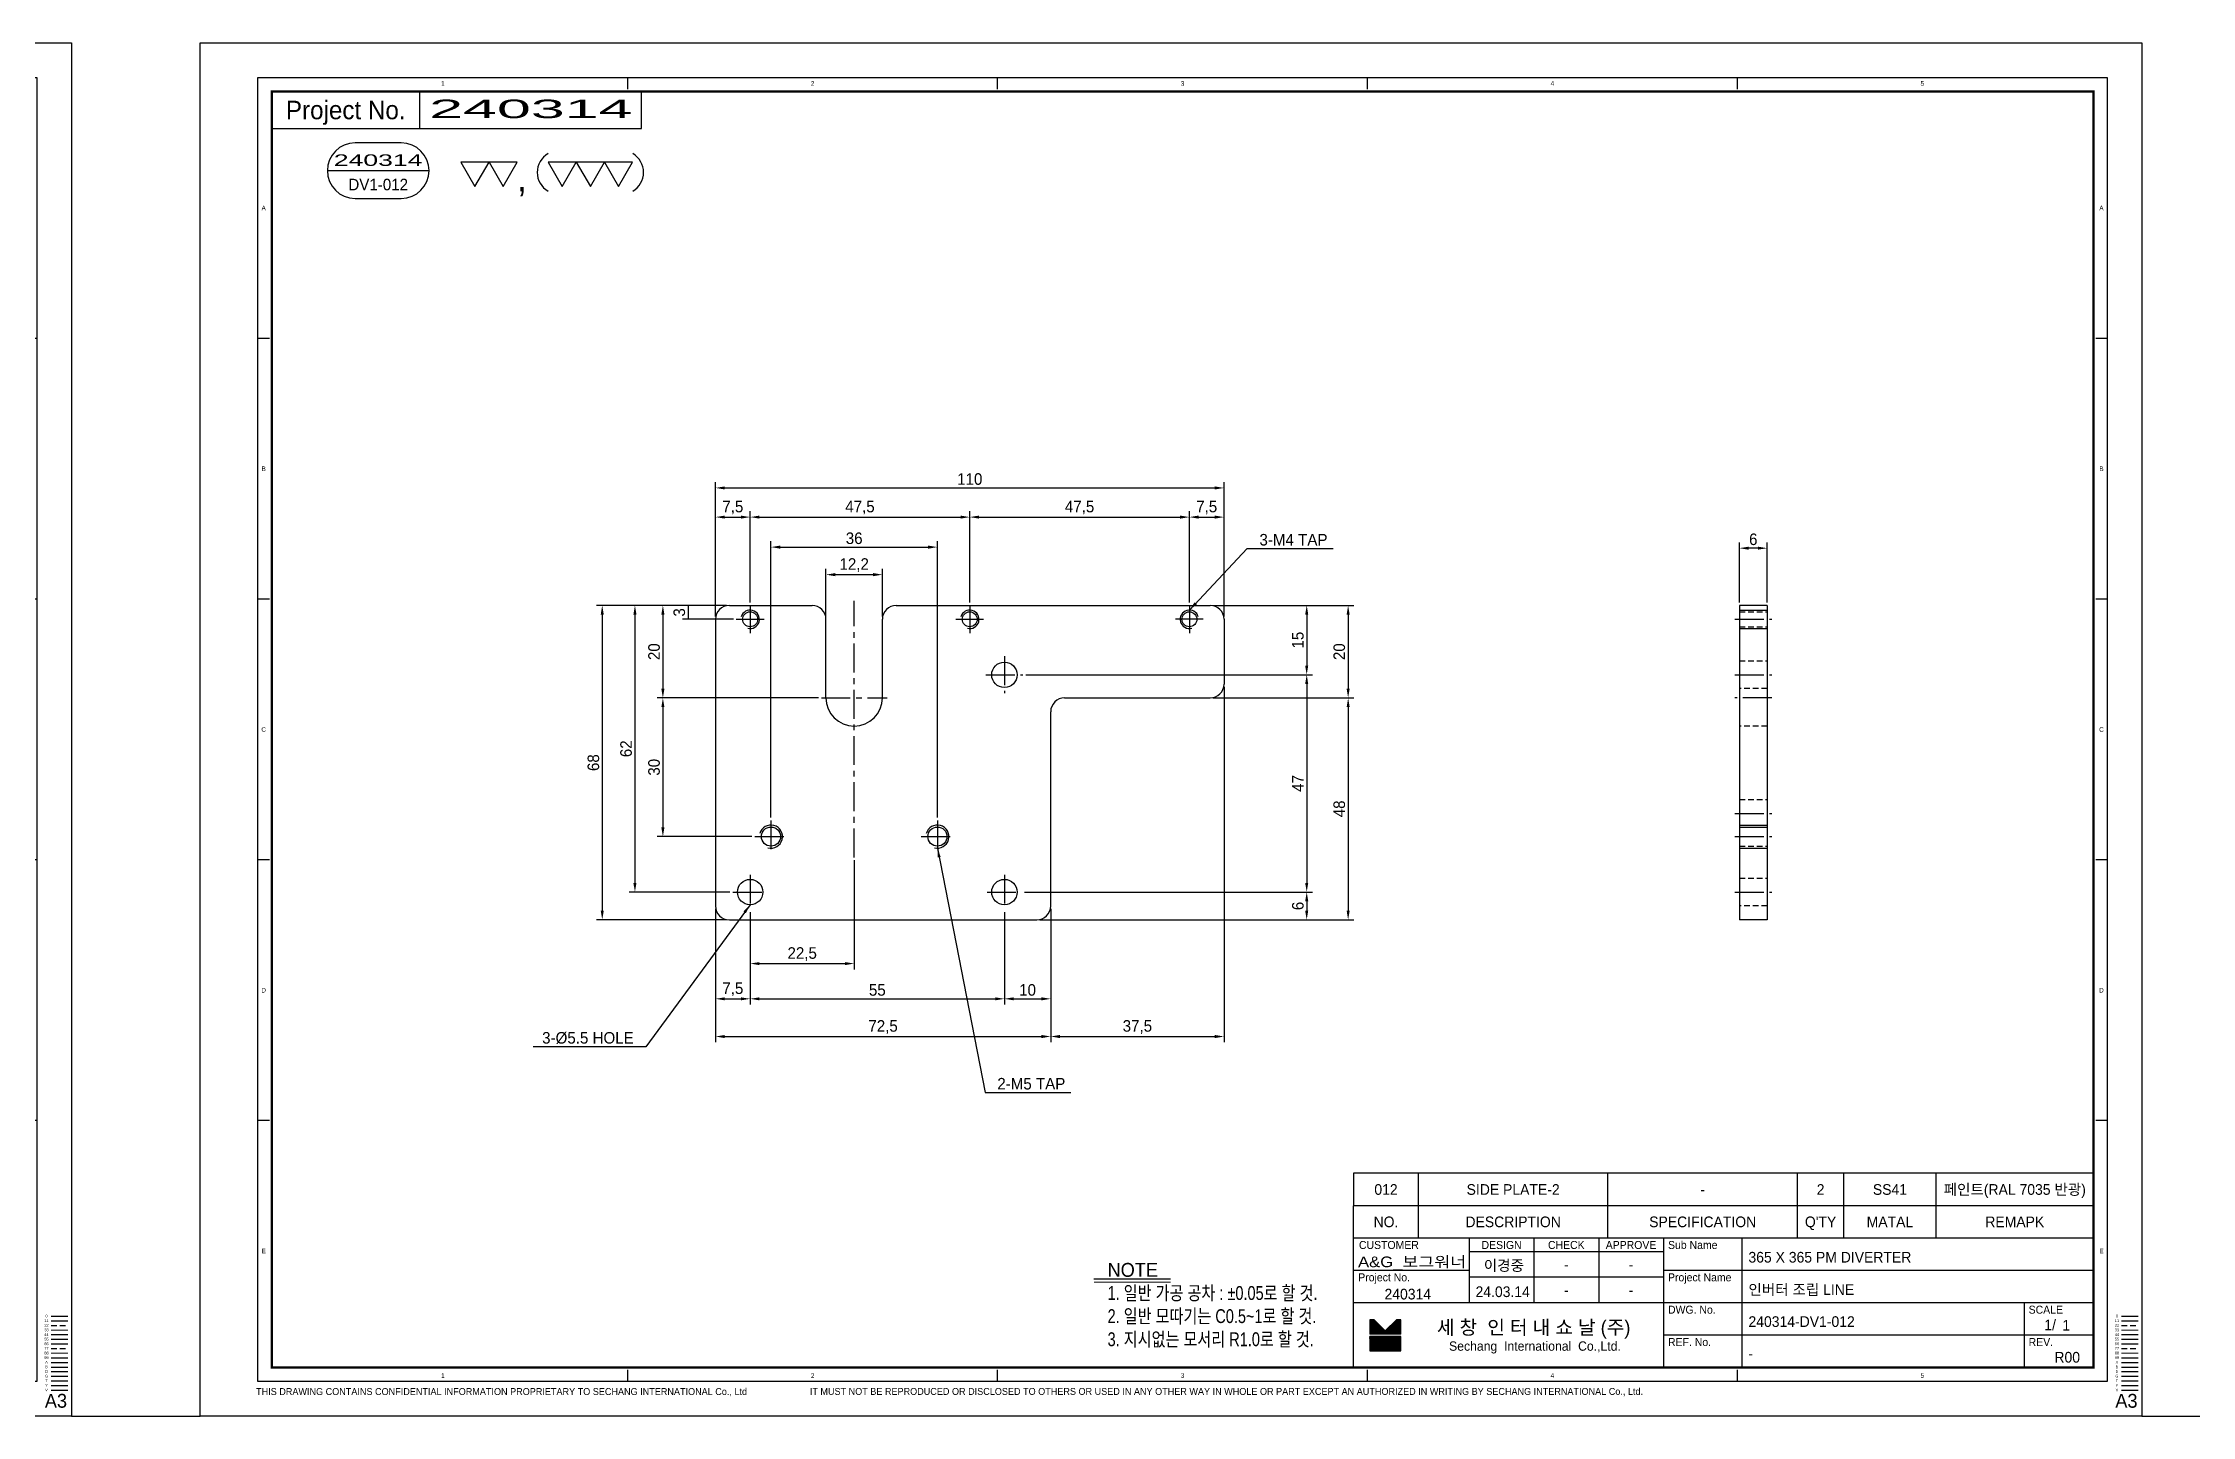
# Model space of a CAD drawing. Header units: inches. Extents: x 0 to 77285, y -118 to 40065.
# Drawn here: x 72811.8 to 73276.6, y 25764 to 26061 of the extents above; entities that cross this region are included whole.
import ezdxf
from ezdxf.enums import TextEntityAlignment as Align

# ---------------------------------------------------------------- set-up
doc = ezdxf.new("R2010")
doc.units = ezdxf.units.IN
doc.header["$LTSCALE"] = 5
doc.header["$MEASUREMENT"] = 0
for name, pattern in [('CENTER', [2, 1.25, -0.25, 0.25, -0.25]), ('HIDDEN', [0.375, 0.25, -0.125]), ('PHANTOM', [2.5, 1.25, -0.25, 0.25, -0.25, 0.25, -0.25])]:
    doc.linetypes.add(name, pattern=pattern)
for name, color, linetype in [('11', 1, 'CENTER'), ('22', 2, 'HIDDEN'), ('44', 4, 'Continuous'), ('55', 5, 'Continuous'), ('66', 6, 'PHANTOM'), ('77', 40, 'HIDDEN'), ('99', 181, 'Continuous'), ('A', 8, 'Continuous'), ('B', 123, 'Continuous'), ('D', 3, 'Continuous'), ('G', 231, 'Continuous'), ('T', 3, 'Continuous'), ('VV', 1, 'Continuous'), ('Y', 60, 'Continuous')]:
    doc.layers.add(name, color=color, linetype=linetype)
doc.layers.add('33', color=3, linetype='PHANTOM', lineweight=9)
doc.layers.add('88', color=35, linetype='Continuous', lineweight=5)
doc.styles.add('SCI', font='')
doc.styles.get('SCI').set_extended_font_data('Gulim')
doc.dimstyles.new('SCH', dxfattribs={"dimtxt": 2.5, "dimasz": 2, "dimexe": 1.25, "dimexo": 0.625, "dimtad": 1, "dimdec": 8, "dimtxsty": 'SCI', "dimcen": 2.5, "dimclrd": 4, "dimclre": 4, "dimclrt": 7, "dimadec": 8, "dimazin": 2, "dimtfac": 1, "dimtdec": 8, "dimtmove": 0, "dimatfit": 3, "dimfxl": 1, "dimarcsym": 0})

# ---------------------------------------------------------------- blocks, each defined once
blk = doc.blocks.new('A$C3531890f')
for p, q in [((-12, 47), (-12, -15)), ((-9, 50), (8.9, 50)), ((11.9, 30), (11.9, 47)), ((24.1, 30), (24.1, 47)), ((27.1, 50), (95, 50)), ((98, 47), (98, 33)), ((63.5, 30), (95, 30)), ((60.5, -15), (60.5, 27)), ((-9, -18), (57.5, -18))]:
    blk.add_line(p, q)
for centre, radius in [((-4.5, 47), 1.62), ((43, 47), 1.62), ((90.5, 47), 1.62), ((50.5, 35), 2.75), ((0, 0), 2.07), ((36, 0), 2.07), ((-4.5, -12), 2.75), ((50.5, -12), 2.75)]:
    blk.add_circle(centre, radius)
for centre, radius, start, end in [((-9, 47), 3, 90, 180), ((8.9, 47), 3, 0, 90), ((27.1, 47), 3, 90, 180), ((95, 47), 3, 0, 90), ((95, 33), 3, 270, 0), ((18, 30), 6.1, 180, 0), ((63.5, 27), 3, 90, 180), ((-9, -15), 3, 180, 270), ((57.5, -15), 3, 270, 0)]:
    blk.add_arc(centre, radius, start, end)
at = {"layer": '11'}
for p, q in [((-7.5, 47), (-1.5, 47)), ((-4.5, 50), (-4.5, 44)), ((18, -4.5), (18, 51)), ((40, 47), (46, 47)), ((43, 50), (43, 44)), ((93.5, 47), (87.5, 47)), ((90.5, 50), (90.5, 44)), ((50.5, 39), (50.5, 31)), ((46.5, 35), (54.5, 35)), ((10.9, 30), (25.1, 30)), ((-3.5, 0), (3.5, 0)), ((0, 3.5), (0, -3.5)), ((32.5, 0), (39.5, 0)), ((36, 3.5), (36, -3.5)), ((-4.5, -8.25), (-4.5, -15.75)), ((50.5, -8.25), (50.5, -15.75)), ((-8.25, -12), (-0.75, -12)), ((46.75, -12), (54.25, -12))]:
    blk.add_line(p, q, dxfattribs=at)
at = {"layer": 'T'}
for centre, radius, start, end in [((-4.5, 47), 2, 255, 165), ((43, 47), 2, 255, 165), ((90.5, 47), 2, 15, 285), ((0, 0), 2.5, 255, 165), ((36, 0), 2.5, 255, 165)]:
    blk.add_arc(centre, radius, start, end, dxfattribs=at)
blk = doc.blocks.new('A$C413fe28c')
for p, q in [((0, 71, 0), (0, 3, 0)), ((6, 71), (0, 71)), ((6, 71, 0), (6, 3, 0)), ((6, 3, 0), (0, 3, 0))]:
    blk.add_line(p, q)
at = {"layer": '11'}
for p, q in [((-1, 68), (7, 68)), ((-1, 56, 0), (7, 56, 0)), ((7, 51, 0), (-1, 51, 0)), ((-1, 26, 0), (7, 26, 0)), ((-1, 21, 0), (7, 21, 0)), ((-1, 9, 0), (7, 9, 0))]:
    blk.add_line(p, q, dxfattribs=at)
at = {"layer": '22'}
for p, q in [((0, 69.62), (6, 69.62)), ((0, 66.38), (6, 66.38)), ((0, 59, 0), (6, 59, 0)), ((6, 53, 0), (0, 53, 0)), ((0, 29, 0), (6, 29, 0)), ((0, 23.07, 0), (6, 23.07, 0)), ((6, 23, 0), (0, 23, 0)), ((0, 18.93, 0), (6, 18.93, 0)), ((0, 12, 0), (6, 12, 0)), ((6, 6, 0), (0, 6, 0))]:
    blk.add_line(p, q, dxfattribs=at)
at = {"layer": '77'}
blk.add_line((6, 44.9, 0), (0, 44.9, 0), dxfattribs=at)
at = {"layer": 'T'}
for p, q in [((0, 70), (6, 70)), ((0, 66), (6, 66)), ((0, 23.5, 0), (6, 23.5, 0)), ((0, 18.5, 0), (6, 18.5, 0))]:
    blk.add_line(p, q, dxfattribs=at)
blk = doc.blocks.new('J2')
for p, q in [((0, 2.25), (-2.6, 2.25)), ((-2.6, 2.25), (-1.3, 0)), ((-1.3, 0), (0, 2.25)), ((2.6, 2.25), (0, 2.25)), ((0, 2.25), (1.3, 0)), ((1.3, 0), (2.6, 2.25))]:
    blk.add_line(p, q)
blk = doc.blocks.new('J3')
for p, q in [((-3.9, 2.25), (-2.6, 0)), ((-1.3, 2.25), (-3.9, 2.25)), ((-2.6, 0), (-1.3, 2.25)), ((-1.3, 2.25), (0, 0)), ((1.3, 2.25), (-1.3, 2.25)), ((0, 0), (1.3, 2.25)), ((1.3, 2.25), (2.6, 0)), ((3.9, 2.25), (1.3, 2.25)), ((2.6, 0), (3.9, 2.25))]:
    blk.add_line(p, q)
blk = doc.blocks.new('A$C645fd8c3')
at = {"linetype": 'Continuous'}
h = blk.add_hatch(dxfattribs=at)
h.set_pattern_fill('ANSI31', color=5, scale=0.563055, style=0)
h.set_pattern_definition([(45, (-482.600826, -378.99261), (-0.04976753, 0.04976753), [])])
h.paths.add_polyline_path([(259.73, -279.27), (259.73, -276.17), (258.74, -276.17), (256.35, -278.56), (253.96, -276.17), (252.97, -276.17), (252.97, -279.27)])
h.paths.add_polyline_path([(252.97, -279.83), (252.97, -282.93), (259.73, -282.93), (259.73, -279.83)])
at = {"color": 2}
for p, q in [((12.5, -289.5), (12.5, -7.5)), ((12.5, -7.5), (412.5, -7.5)), ((92.5, -10), (92.5, -7.5)), ((172.5, -10), (172.5, -7.5)), ((252.5, -10), (252.5, -7.5)), ((332.5, -10), (332.5, -7.5)), ((412.5, -7.5), (412.5, -289.5)), ((15, -63.9), (12.5, -63.9)), ((412.5, -63.9), (410, -63.9)), ((15, -120.3), (12.5, -120.3)), ((412.5, -120.3), (410, -120.3)), ((15, -176.7), (12.5, -176.7)), ((412.5, -176.7), (410, -176.7)), ((15, -233.1), (12.5, -233.1)), ((412.5, -233.1), (410, -233.1)), ((92.5, -289.5), (92.5, -287)), ((172.5, -289.5), (172.5, -287)), ((252.5, -289.5), (252.5, -287)), ((332.5, -289.5), (332.5, -287)), ((412.5, -289.5), (12.5, -289.5))]:
    blk.add_line(p, q, dxfattribs=at)
at = {"color": 40}
for p, q in [((47.5, -18.5), (47.5, -10.5)), ((95.5, -18.5), (95.5, -10.5))]:
    blk.add_line(p, q, dxfattribs=at)
at = {"color": 7, "linetype": 'Continuous'}
blk.add_line((27.52, -27.62), (49.52, -27.62), dxfattribs=at)
for p, q in [((409.5, -244.5), (249.5, -244.5)), ((249.5, -244.5), (249.5, -251.5)), ((249.5, -286.5), (249.5, -251.5)), ((409.5, -251.5), (249.5, -251.5)), ((409.5, -258.5), (249.5, -258.5)), ((316.5, -258.5), (316.5, -286.5)), ((316.5, -261.5), (274.5, -261.5)), ((316.5, -267), (274.5, -267)), ((415.59, -275.4), (419.2, -275.4))]:
    blk.add_line(p, q)
at = {"color": 3}
for p, q in [((263.5, -251.5), (263.5, -244.5)), ((304.5, -251.5), (304.5, -244.5)), ((345.5, -251.5), (345.5, -244.5)), ((355.5, -251.5), (355.5, -244.5)), ((375.5, -251.5), (375.5, -244.5)), ((263.5, -258.5), (263.5, -251.5)), ((304.5, -258.5), (304.5, -251.5)), ((345.5, -258.5), (345.5, -251.5)), ((355.5, -258.5), (355.5, -251.5)), ((375.5, -258.5), (375.5, -251.5)), ((274.5, -258.5), (274.5, -272.5)), ((288.5, -258.5), (288.5, -272.5)), ((302.5, -258.5), (302.5, -272.5)), ((333.5, -258.5), (333.5, -286.5)), ((274.5, -265.5), (249.5, -265.5)), ((409.58, -265.5), (316.5, -265.5)), ((409.5, -272.5), (249.5, -272.5)), ((409.58, -279.5), (316.5, -279.5))]:
    blk.add_line(p, q, dxfattribs=at)
at = {"color": 5, "linetype": 'Continuous'}
for p, q in [((252.97, -276.17), (252.97, -279.27)), ((253.96, -276.17), (252.97, -276.17)), ((253.96, -276.17), (256.35, -278.56)), ((258.74, -276.17), (256.35, -278.56)), ((259.73, -276.17), (258.74, -276.17)), ((259.73, -279.27), (259.73, -276.17)), ((259.73, -279.27), (252.97, -279.27)), ((252.97, -279.83), (252.97, -282.93)), ((259.73, -279.83), (252.97, -279.83)), ((252.97, -282.93), (259.73, -282.93)), ((259.73, -282.93), (259.73, -279.83))]:
    blk.add_line(p, q, dxfattribs=at)
at = {"color": 40, "const_width": 0.5}
blk.add_lwpolyline([(15.5, -286.5), (15.5, -10.5), (409.5, -10.5), (409.5, -286.5)], close=True, dxfattribs=at)
at = {"color": 40}
blk.add_lwpolyline([(15.5, -18.5), (95.5, -18.5)], dxfattribs=at)
blk.add_lwpolyline([(33.52, -21.62, 1), (33.52, -33.62), (43.52, -33.62, 1), (43.52, -21.62)], format="xyb", close=True)
at = {"const_width": 0.257}
blk.add_lwpolyline([(193.31, -268.04), (209.91, -268.04)], dxfattribs=at)
at = {"color": 3}
blk.add_lwpolyline([(193.31, -267.35), (209.91, -267.35)], dxfattribs=at)
for centre, start, end in [((77.61, -27.99), 120, 240), ((91.22, -27.99), 300, 60)]:
    blk.add_arc(centre, 4.69, start, end)
at = {"layer": '11'}
blk.add_line((415.59, -276.4), (419.2, -276.4), dxfattribs=at)
at = {"layer": '22'}
blk.add_line((415.59, -277.4), (419.2, -277.4), dxfattribs=at)
at = {"layer": '33'}
blk.add_line((415.59, -278.4), (419.2, -278.4), dxfattribs=at)
at = {"layer": '44'}
blk.add_line((415.59, -279.4), (419.2, -279.4), dxfattribs=at)
at = {"layer": '55'}
blk.add_line((415.59, -280.4), (419.2, -280.4), dxfattribs=at)
at = {"layer": '66'}
blk.add_line((415.59, -281.4), (419.2, -281.4), dxfattribs=at)
at = {"layer": '77'}
blk.add_line((415.59, -282.4), (419.2, -282.4), dxfattribs=at)
at = {"layer": '88'}
blk.add_line((415.59, -283.4), (419.2, -283.4), dxfattribs=at)
at = {"layer": '99'}
blk.add_line((415.59, -284.4), (419.2, -284.4), dxfattribs=at)
at = {"layer": 'A'}
blk.add_line((415.59, -285.4), (419.2, -285.4), dxfattribs=at)
at = {"layer": 'B'}
blk.add_line((415.59, -286.4), (419.2, -286.4), dxfattribs=at)
at = {"layer": 'D'}
blk.add_line((415.59, -287.4), (419.2, -287.4), dxfattribs=at)
at = {"layer": 'Defpoints', "color": 1}
blk.add_lwpolyline([(0, -297), (0, 0), (420, 0), (420, -297)], close=True, dxfattribs=at)
at = {"layer": 'G'}
blk.add_line((415.59, -288.4), (419.2, -288.4), dxfattribs=at)
at = {"layer": 'T'}
for p, q in [((394.5, -272.5), (394.5, -286.5)), ((415.59, -289.4), (419.2, -289.4))]:
    blk.add_line(p, q, dxfattribs=at)
at = {"layer": 'VV'}
blk.add_line((415.59, -291.4), (419.2, -291.4), dxfattribs=at)
at = {"layer": 'Y'}
blk.add_line((415.59, -290.4), (419.2, -290.4), dxfattribs=at)
at = {"xscale": 2.34375, "yscale": 2.34375, "zscale": 2.34375}
for name, p in [('J2', (62.5, -31.03)), ('J3', (84.42, -31.03))]:
    blk.add_blockref(name, p, dxfattribs=at)
at = {"color": 2, "style": 'SCI'}
for s, p in [('1', (52.5, -8.75)), ('2', (132.5, -8.75)), ('3', (212.5, -8.75)), ('4', (292.5, -8.75)), ('5', (372.5, -8.75)), ('A', (13.75, -35.7)), ('A', (411.25, -35.7)), ('B', (13.75, -92.1)), ('B', (411.25, -92.1)), ('C', (13.75, -148.5)), ('C', (411.25, -148.5)), ('D', (13.75, -204.9)), ('D', (411.25, -204.9)), ('E', (13.75, -261.3)), ('E', (411.25, -261.3)), ('E', (411.25, -261.3)), ('1', (52.5, -288.25)), ('2', (132.5, -288.25)), ('3', (212.5, -288.25)), ('4', (292.5, -288.25)), ('5', (372.5, -288.25))]:
    blk.add_text(s, height=1, dxfattribs=at).set_placement(p, align=Align.MIDDLE_CENTER)
at = {"style": 'SCI'}
for s, height, p in [('Project No.', 4, (31.5, -14.5)), (',', 5.86, (69.61, -29.14)), ('NO.', 2.308, (256.5, -255)), ('DESCRIPTION', 2.3077, (284, -255)), ('SPECIFICATION', 2.3077, (325, -255)), ("Q'TY", 2.308, (350.5, -255)), ('MATAL', 2.308, (365.5, -255)), ('REMAPK', 2.308, (392.5, -255)), ('DESIGN', 1.731, (281.5, -260)), ('CHECK', 1.731, (295.5, -260)), ('APPROVE', 1.731, (309.5, -260)), ('이경중', 2.308, (282, -264.44)), ('-', 2.31, (295.5, -264.25)), ('-', 2.31, (309.5, -264.25)), ('세 창  인 터 내 쇼 날 (주)', 3.0296, (288.44, -277.82)), ('0', 0.6, (414.6, -275.37)), ('Sechang  International  Co.,Ltd.', 2.0198, (288.72, -281.87))]:
    blk.add_text(s, height=height, dxfattribs=at).set_placement(p, align=Align.MIDDLE_CENTER)
for s, height, p in [('CUSTOMER', 1.731, (250.65, -260)), ('Sub Name', 1.731, (317.5, -260)), ('Project No.', 1.7308, (250.5, -267)), ('Project Name', 1.7308, (317.5, -267)), ('DWG. No.', 1.731, (317.5, -274)), ('SCALE', 1.731, (395.5, -274)), ('REF. No.', 1.731, (317.5, -281)), ('REV.', 1.731, (395.5, -281))]:
    blk.add_text(s, height=height, dxfattribs=at).set_placement(p, align=Align.MIDDLE_LEFT)
at = {"color": 40, "style": 'SCI'}
for s, height, p in [('-', 2.31, (295.5, -269.75)), ('-', 2.31, (309.5, -269.75)), ('1/', 2.308, (400.15, -277.29))]:
    blk.add_text(s, height=height, dxfattribs=at).set_placement(p, align=Align.MIDDLE_CENTER)
at = {"color": 3, "linetype": 'Continuous', "style": 'SCI'}
for s, p in [('THIS DRAWING CONTAINS CONFIDENTIAL INFORMATION PROPRIETARY TO SECHANG INTERNATIONAL Co., Ltd  ', (12.11, -292.46)), ('IT MUST NOT BE REPRODUCED OR DISCLOSED TO OTHERS OR USED IN ANY OTHER WAY IN WHOLE OR PART EXCEPT AN AUTHORIZED IN WRITING BY SECHANG INTERNATIONAL Co., Ltd.', (131.88, -292.43))]:
    blk.add_text(s, height=1.5, dxfattribs=at).set_placement(p)
at = {"color": 2, "style": 'SCI'}
blk.add_text('A3', height=3, dxfattribs=at).set_placement((419.05, -296.11), align=Align.BOTTOM_RIGHT)
at = {"color": 40, "insert": (196.28, -263.89), "char_height": 3, "attachment_point": 1, "style": 'SCI'}
blk.add_mtext_dynamic_manual_height_columns('NOTE{\\W0.8;\\P1. 일반 가공 공차 : %%P0.05로 할 것.\\P2. 일반 모따기는 C0.5~1로 할 것.\\P3. 지시없는 모서리 R1.0로 할 것.}', width=205.982, gutter_width=1.29, heights=[0], dxfattribs=at)
at = {"layer": '11', "style": 'SCI'}
blk.add_text('11', height=0.6, dxfattribs=at).set_placement((414.6, -276.37), align=Align.MIDDLE_CENTER)
at = {"layer": '22', "style": 'SCI'}
blk.add_text('22', height=0.6, dxfattribs=at).set_placement((414.6, -277.37), align=Align.MIDDLE_CENTER)
at = {"layer": '33', "style": 'SCI'}
blk.add_text('33', height=0.6, dxfattribs=at).set_placement((414.6, -278.37), align=Align.MIDDLE_CENTER)
at = {"layer": '44', "style": 'SCI'}
blk.add_text('44', height=0.6, dxfattribs=at).set_placement((414.6, -279.37), align=Align.MIDDLE_CENTER)
at = {"layer": '55', "style": 'SCI'}
blk.add_text('55', height=0.6, dxfattribs=at).set_placement((414.6, -280.37), align=Align.MIDDLE_CENTER)
at = {"layer": '66', "style": 'SCI'}
blk.add_text('66', height=0.6, dxfattribs=at).set_placement((414.6, -281.37), align=Align.MIDDLE_CENTER)
at = {"layer": '77', "style": 'SCI'}
blk.add_text('77', height=0.6, dxfattribs=at).set_placement((414.6, -282.37), align=Align.MIDDLE_CENTER)
at = {"layer": '88', "style": 'SCI'}
blk.add_text('88', height=0.6, dxfattribs=at).set_placement((414.6, -283.37), align=Align.MIDDLE_CENTER)
at = {"layer": '99', "style": 'SCI'}
blk.add_text('99', height=0.6, dxfattribs=at).set_placement((414.6, -284.37), align=Align.MIDDLE_CENTER)
at = {"layer": 'A', "style": 'SCI'}
blk.add_text('A', height=0.6, dxfattribs=at).set_placement((414.6, -285.37), align=Align.MIDDLE_CENTER)
at = {"layer": 'B', "style": 'SCI'}
blk.add_text('B', height=0.6, dxfattribs=at).set_placement((414.6, -286.37), align=Align.MIDDLE_CENTER)
at = {"layer": 'D', "style": 'SCI'}
blk.add_text('D', height=0.6, dxfattribs=at).set_placement((414.6, -287.37), align=Align.MIDDLE_CENTER)
at = {"layer": 'G', "style": 'SCI'}
blk.add_text('G', height=0.6, dxfattribs=at).set_placement((414.6, -288.37), align=Align.MIDDLE_CENTER)
at = {"layer": 'T', "style": 'SCI'}
blk.add_text('T', height=0.6, dxfattribs=at).set_placement((414.6, -289.37), align=Align.MIDDLE_CENTER)
at = {"layer": 'VV', "style": 'SCI'}
blk.add_text('V', height=0.6, dxfattribs=at).set_placement((414.6, -291.37), align=Align.MIDDLE_CENTER)
at = {"layer": 'Y', "style": 'SCI'}
blk.add_text('Y', height=0.6, dxfattribs=at).set_placement((414.6, -290.37), align=Align.MIDDLE_CENTER)
blk = doc.blocks.new('*D1976')
at = {"color": 4, "lineweight": -2, "transparency": 16777216}
for p, q in [((72981.11, 25936.93), (72981.11, 25947.21)), ((72993.31, 25936.93), (72993.31, 25947.21)), ((72983.11, 25945.96), (72991.31, 25945.96))]:
    blk.add_line(p, q, dxfattribs=at)
at = {"color": 4, "transparency": 16777216}
for points in [[(72983.11, 25946.3), (72983.11, 25945.63), (72981.11, 25945.96)], [(72991.31, 25946.3), (72991.31, 25945.63), (72993.31, 25945.96)]]:
    blk.add_solid(points, dxfattribs=at)
at = {"layer": 'Defpoints', "color": 0, "transparency": 16777216}
for p in [(72993.31, 25945.96), (72981.11, 25936.3), (72993.31, 25936.3)]:
    blk.add_point(p, dxfattribs=at)
at = {"color": 7, "transparency": 16777216, "insert": (72987.21, 25948.03), "char_height": 2.5, "attachment_point": 5, "style": 'SCI'}
blk.add_mtext('12,2', dxfattribs=at)
blk = doc.blocks.new('*D1977')
at = {"color": 4, "lineweight": -2, "transparency": 16777216}
for p, q in [((72969.21, 25893.43), (72969.21, 25953.17)), ((72971.21, 25951.92), (73003.21, 25951.92)), ((73005.21, 25893.43), (73005.21, 25953.17))]:
    blk.add_line(p, q, dxfattribs=at)
at = {"color": 4, "transparency": 16777216}
for points in [[(72971.21, 25952.25), (72971.21, 25951.58), (72969.21, 25951.92)], [(73003.21, 25952.25), (73003.21, 25951.58), (73005.21, 25951.92)]]:
    blk.add_solid(points, dxfattribs=at)
at = {"layer": 'Defpoints', "color": 0, "transparency": 16777216}
for p in [(73005.21, 25951.92), (72969.21, 25892.8), (73005.21, 25892.8)]:
    blk.add_point(p, dxfattribs=at)
at = {"color": 7, "transparency": 16777216, "insert": (72987.21, 25953.82), "char_height": 2.5, "attachment_point": 5, "style": 'SCI'}
blk.add_mtext('36', dxfattribs=at)
blk = doc.blocks.new('*D1978')
at = {"color": 4, "lineweight": -2, "transparency": 16777216}
for p, q in [((72957.21, 25936.93), (72957.21, 25959.66)), ((72959.21, 25958.41), (72962.71, 25958.41)), ((72964.71, 25939.93), (72964.71, 25959.66))]:
    blk.add_line(p, q, dxfattribs=at)
at = {"color": 4, "transparency": 16777216}
for points in [[(72959.21, 25958.74), (72959.21, 25958.08), (72957.21, 25958.41)], [(72962.71, 25958.74), (72962.71, 25958.08), (72964.71, 25958.41)]]:
    blk.add_solid(points, dxfattribs=at)
at = {"layer": 'Defpoints', "color": 0, "transparency": 16777216}
for p in [(72964.71, 25958.41), (72964.71, 25939.3), (72957.21, 25936.3)]:
    blk.add_point(p, dxfattribs=at)
at = {"color": 7, "transparency": 16777216, "insert": (72960.96, 25960.47), "char_height": 2.5, "attachment_point": 5, "style": 'SCI'}
blk.add_mtext('7,5', dxfattribs=at)
blk = doc.blocks.new('*D1979')
at = {"color": 4, "lineweight": -2, "transparency": 16777216}
for p, q in [((72964.71, 25939.93), (72964.71, 25959.66)), ((72966.71, 25958.41), (73010.21, 25958.41)), ((73012.21, 25939.93), (73012.21, 25959.66))]:
    blk.add_line(p, q, dxfattribs=at)
at = {"color": 4, "transparency": 16777216}
for points in [[(72966.71, 25958.74), (72966.71, 25958.08), (72964.71, 25958.41)], [(73010.21, 25958.74), (73010.21, 25958.08), (73012.21, 25958.41)]]:
    blk.add_solid(points, dxfattribs=at)
at = {"layer": 'Defpoints', "color": 0, "transparency": 16777216}
for p in [(73012.21, 25958.41), (72964.71, 25939.3), (73012.21, 25939.3)]:
    blk.add_point(p, dxfattribs=at)
at = {"color": 7, "transparency": 16777216, "insert": (72988.46, 25960.47), "char_height": 2.5, "attachment_point": 5, "style": 'SCI'}
blk.add_mtext('47,5', dxfattribs=at)
blk = doc.blocks.new('*D1980')
at = {"color": 4, "lineweight": -2, "transparency": 16777216}
for p, q in [((73012.21, 25939.93), (73012.21, 25959.66)), ((73014.21, 25958.41), (73057.71, 25958.41)), ((73059.71, 25939.93), (73059.71, 25959.66))]:
    blk.add_line(p, q, dxfattribs=at)
at = {"color": 4, "transparency": 16777216}
for points in [[(73014.21, 25958.74), (73014.21, 25958.08), (73012.21, 25958.41)], [(73057.71, 25958.74), (73057.71, 25958.08), (73059.71, 25958.41)]]:
    blk.add_solid(points, dxfattribs=at)
at = {"layer": 'Defpoints', "color": 0, "transparency": 16777216}
for p in [(73059.71, 25958.41), (73012.21, 25939.3), (73059.71, 25939.3)]:
    blk.add_point(p, dxfattribs=at)
at = {"color": 7, "transparency": 16777216, "insert": (73035.96, 25960.47), "char_height": 2.5, "attachment_point": 5, "style": 'SCI'}
blk.add_mtext('47,5', dxfattribs=at)
blk = doc.blocks.new('*D1981')
at = {"color": 4, "lineweight": -2, "transparency": 16777216}
for p, q in [((73059.71, 25939.93), (73059.71, 25959.66)), ((73061.71, 25958.41), (73065.21, 25958.41)), ((73067.21, 25936.93), (73067.21, 25959.66))]:
    blk.add_line(p, q, dxfattribs=at)
at = {"color": 4, "transparency": 16777216}
for points in [[(73061.71, 25958.74), (73061.71, 25958.08), (73059.71, 25958.41)], [(73065.21, 25958.74), (73065.21, 25958.08), (73067.21, 25958.41)]]:
    blk.add_solid(points, dxfattribs=at)
at = {"layer": 'Defpoints', "color": 0, "transparency": 16777216}
for p in [(73067.21, 25958.41), (73059.71, 25939.3), (73067.21, 25936.3)]:
    blk.add_point(p, dxfattribs=at)
at = {"color": 7, "transparency": 16777216, "insert": (73063.46, 25960.47), "char_height": 2.5, "attachment_point": 5, "style": 'SCI'}
blk.add_mtext('7,5', dxfattribs=at)
blk = doc.blocks.new('*D1982')
at = {"color": 4, "lineweight": -2, "transparency": 16777216}
for p, q in [((72957.21, 25936.93), (72957.21, 25965.97)), ((73067.21, 25936.93), (73067.21, 25965.97)), ((72959.21, 25964.72), (73065.21, 25964.72))]:
    blk.add_line(p, q, dxfattribs=at)
at = {"color": 4, "transparency": 16777216}
for points in [[(72959.21, 25965.05), (72959.21, 25964.39), (72957.21, 25964.72)], [(73065.21, 25965.05), (73065.21, 25964.39), (73067.21, 25964.72)]]:
    blk.add_solid(points, dxfattribs=at)
at = {"layer": 'Defpoints', "color": 0, "transparency": 16777216}
for p in [(73067.21, 25964.72), (72957.21, 25936.3), (73067.21, 25936.3)]:
    blk.add_point(p, dxfattribs=at)
at = {"color": 7, "transparency": 16777216, "insert": (73012.21, 25966.63), "char_height": 2.5, "attachment_point": 5, "style": 'SCI'}
blk.add_mtext('110', dxfattribs=at)
blk = doc.blocks.new('*D1983')
at = {"color": 4, "lineweight": -2, "transparency": 16777216}
for p, q in [((72957.21, 25873.68), (72957.21, 25852.96)), ((72964.71, 25872.93), (72964.71, 25852.96)), ((72959.21, 25854.21), (72962.71, 25854.21))]:
    blk.add_line(p, q, dxfattribs=at)
at = {"color": 4, "transparency": 16777216}
for points in [[(72959.21, 25854.54), (72959.21, 25853.88), (72957.21, 25854.21)], [(72962.71, 25854.54), (72962.71, 25853.88), (72964.71, 25854.21)]]:
    blk.add_solid(points, dxfattribs=at)
at = {"layer": 'Defpoints', "color": 0, "transparency": 16777216}
for p in [(72957.21, 25874.3), (72964.71, 25873.55), (72964.71, 25854.21)]:
    blk.add_point(p, dxfattribs=at)
at = {"color": 7, "transparency": 16777216, "insert": (72960.96, 25856.27), "char_height": 2.5, "attachment_point": 5, "style": 'SCI'}
blk.add_mtext('7,5', dxfattribs=at)
blk = doc.blocks.new('*D1984')
at = {"color": 4, "lineweight": -2, "transparency": 16777216}
for p, q in [((72964.71, 25872.93), (72964.71, 25852.96)), ((73019.71, 25872.93), (73019.71, 25852.96)), ((72966.71, 25854.21), (73017.71, 25854.21))]:
    blk.add_line(p, q, dxfattribs=at)
at = {"color": 4, "transparency": 16777216}
for points in [[(72966.71, 25854.54), (72966.71, 25853.88), (72964.71, 25854.21)], [(73017.71, 25854.54), (73017.71, 25853.88), (73019.71, 25854.21)]]:
    blk.add_solid(points, dxfattribs=at)
at = {"layer": 'Defpoints', "color": 0, "transparency": 16777216}
for p in [(72964.71, 25873.55), (73019.71, 25873.55), (73019.71, 25854.21)]:
    blk.add_point(p, dxfattribs=at)
at = {"color": 7, "transparency": 16777216, "insert": (72992.21, 25856.12), "char_height": 2.5, "attachment_point": 5, "style": 'SCI'}
blk.add_mtext('55', dxfattribs=at)
blk = doc.blocks.new('*D1985')
at = {"color": 4, "lineweight": -2, "transparency": 16777216}
for p, q in [((73019.71, 25872.93), (73019.71, 25852.96)), ((73029.71, 25873.68), (73029.71, 25852.96)), ((73021.71, 25854.21), (73027.71, 25854.21))]:
    blk.add_line(p, q, dxfattribs=at)
at = {"color": 4, "transparency": 16777216}
for points in [[(73021.71, 25854.54), (73021.71, 25853.88), (73019.71, 25854.21)], [(73027.71, 25854.54), (73027.71, 25853.88), (73029.71, 25854.21)]]:
    blk.add_solid(points, dxfattribs=at)
at = {"layer": 'Defpoints', "color": 0, "transparency": 16777216}
for p in [(73019.71, 25873.55), (73029.71, 25874.3), (73029.71, 25854.21)]:
    blk.add_point(p, dxfattribs=at)
at = {"color": 7, "transparency": 16777216, "insert": (73024.71, 25856.12), "char_height": 2.5, "attachment_point": 5, "style": 'SCI'}
blk.add_mtext('10', dxfattribs=at)
blk = doc.blocks.new('*D1986')
at = {"color": 4, "lineweight": -2, "transparency": 16777216}
for p, q in [((72987.21, 25884.18), (72987.21, 25860.58)), ((72964.71, 25872.93), (72964.71, 25860.58)), ((72966.71, 25861.83), (72985.21, 25861.83))]:
    blk.add_line(p, q, dxfattribs=at)
at = {"color": 4, "transparency": 16777216}
for points in [[(72966.71, 25862.16), (72966.71, 25861.5), (72964.71, 25861.83)], [(72985.21, 25862.16), (72985.21, 25861.5), (72987.21, 25861.83)]]:
    blk.add_solid(points, dxfattribs=at)
at = {"layer": 'Defpoints', "color": 0, "transparency": 16777216}
for p in [(72987.21, 25884.8), (72964.71, 25873.55), (72987.21, 25861.83)]:
    blk.add_point(p, dxfattribs=at)
at = {"color": 7, "transparency": 16777216, "insert": (72975.96, 25863.89), "char_height": 2.5, "attachment_point": 5, "style": 'SCI'}
blk.add_mtext('22,5', dxfattribs=at)
blk = doc.blocks.new('*D1987')
at = {"color": 4, "lineweight": -2, "transparency": 16777216}
for p, q in [((72957.21, 25873.68), (72957.21, 25844.81)), ((73029.71, 25873.68), (73029.71, 25844.81)), ((72959.21, 25846.06), (73027.71, 25846.06))]:
    blk.add_line(p, q, dxfattribs=at)
at = {"color": 4, "transparency": 16777216}
for points in [[(72959.21, 25846.39), (72959.21, 25845.72), (72957.21, 25846.06)], [(73027.71, 25846.39), (73027.71, 25845.72), (73029.71, 25846.06)]]:
    blk.add_solid(points, dxfattribs=at)
at = {"layer": 'Defpoints', "color": 0, "transparency": 16777216}
for p in [(72957.21, 25874.3), (73029.71, 25874.3), (73029.71, 25846.06)]:
    blk.add_point(p, dxfattribs=at)
at = {"color": 7, "transparency": 16777216, "insert": (72993.46, 25848.12), "char_height": 2.5, "attachment_point": 5, "style": 'SCI'}
blk.add_mtext('72,5', dxfattribs=at)
blk = doc.blocks.new('*D1988')
at = {"color": 4, "lineweight": -2, "transparency": 16777216}
for p, q in [((73067.21, 25921.68), (73067.21, 25844.81)), ((73029.71, 25873.68), (73029.71, 25844.81)), ((73031.71, 25846.06), (73065.21, 25846.06))]:
    blk.add_line(p, q, dxfattribs=at)
at = {"color": 4, "transparency": 16777216}
for points in [[(73031.71, 25846.39), (73031.71, 25845.72), (73029.71, 25846.06)], [(73065.21, 25846.39), (73065.21, 25845.72), (73067.21, 25846.06)]]:
    blk.add_solid(points, dxfattribs=at)
at = {"layer": 'Defpoints', "color": 0, "transparency": 16777216}
for p in [(73067.21, 25922.3), (73029.71, 25874.3), (73067.21, 25846.06)]:
    blk.add_point(p, dxfattribs=at)
at = {"color": 7, "transparency": 16777216, "insert": (73048.46, 25848.12), "char_height": 2.5, "attachment_point": 5, "style": 'SCI'}
blk.add_mtext('37,5', dxfattribs=at)
blk = doc.blocks.new('*D1989')
at = {"color": 4, "lineweight": -2, "transparency": 16777216}
for p, q in [((72959.58, 25939.3), (72950.04, 25939.3)), ((72951.29, 25939.3), (72951.29, 25936.3)), ((72961.08, 25936.3), (72950.04, 25936.3))]:
    blk.add_line(p, q, dxfattribs=at)
at = {"layer": 'Defpoints', "color": 0, "transparency": 16777216}
for p in [(72960.21, 25939.3), (72951.29, 25936.3), (72961.71, 25936.3)]:
    blk.add_point(p, dxfattribs=at)
at = {"color": 7, "transparency": 16777216, "insert": (72949.39, 25937.8), "char_height": 2.5, "attachment_point": 5, "rotation": 90, "style": 'SCI'}
blk.add_mtext('3', dxfattribs=at)
blk = doc.blocks.new('*D1990')
at = {"color": 4, "lineweight": -2, "transparency": 16777216}
for p, q in [((72959.58, 25939.3), (72944.58, 25939.3)), ((72945.83, 25937.3), (72945.83, 25921.3)), ((72979.48, 25919.3), (72944.58, 25919.3))]:
    blk.add_line(p, q, dxfattribs=at)
at = {"color": 4, "transparency": 16777216}
for points in [[(72945.5, 25937.3), (72946.17, 25937.3), (72945.83, 25939.3)], [(72945.5, 25921.3), (72946.17, 25921.3), (72945.83, 25919.3)]]:
    blk.add_solid(points, dxfattribs=at)
at = {"layer": 'Defpoints', "color": 0, "transparency": 16777216}
for p in [(72960.21, 25939.3), (72945.83, 25919.3), (72980.11, 25919.3)]:
    blk.add_point(p, dxfattribs=at)
at = {"color": 7, "transparency": 16777216, "insert": (72943.93, 25929.3), "char_height": 2.5, "attachment_point": 5, "rotation": 90, "style": 'SCI'}
blk.add_mtext('20', dxfattribs=at)
blk = doc.blocks.new('*D1991')
at = {"color": 4, "lineweight": -2, "transparency": 16777216}
for p, q in [((72979.48, 25919.3), (72944.58, 25919.3)), ((72945.83, 25917.3), (72945.83, 25891.3)), ((72965.08, 25889.3), (72944.58, 25889.3))]:
    blk.add_line(p, q, dxfattribs=at)
at = {"color": 4, "transparency": 16777216}
for points in [[(72945.5, 25917.3), (72946.17, 25917.3), (72945.83, 25919.3)], [(72945.5, 25891.3), (72946.17, 25891.3), (72945.83, 25889.3)]]:
    blk.add_solid(points, dxfattribs=at)
at = {"layer": 'Defpoints', "color": 0, "transparency": 16777216}
for p in [(72980.11, 25919.3), (72945.83, 25889.3), (72965.71, 25889.3)]:
    blk.add_point(p, dxfattribs=at)
at = {"color": 7, "transparency": 16777216, "insert": (72943.93, 25904.3), "char_height": 2.5, "attachment_point": 5, "rotation": 90, "style": 'SCI'}
blk.add_mtext('30', dxfattribs=at)
blk = doc.blocks.new('*D1992')
at = {"color": 4, "lineweight": -2, "transparency": 16777216}
for p, q in [((72959.58, 25939.3), (72938.54, 25939.3)), ((72939.79, 25937.3), (72939.79, 25879.3)), ((72960.33, 25877.3), (72938.54, 25877.3))]:
    blk.add_line(p, q, dxfattribs=at)
at = {"color": 4, "transparency": 16777216}
for points in [[(72939.45, 25937.3), (72940.12, 25937.3), (72939.79, 25939.3)], [(72939.45, 25879.3), (72940.12, 25879.3), (72939.79, 25877.3)]]:
    blk.add_solid(points, dxfattribs=at)
at = {"layer": 'Defpoints', "color": 0, "transparency": 16777216}
for p in [(72960.21, 25939.3), (72939.79, 25877.3), (72960.96, 25877.3)]:
    blk.add_point(p, dxfattribs=at)
at = {"color": 7, "transparency": 16777216, "insert": (72937.88, 25908.3), "char_height": 2.5, "attachment_point": 5, "rotation": 90, "style": 'SCI'}
blk.add_mtext('62', dxfattribs=at)
blk = doc.blocks.new('*D1993')
at = {"color": 4, "lineweight": -2, "transparency": 16777216}
for p, q in [((72959.58, 25939.3), (72931.46, 25939.3)), ((72932.71, 25937.3), (72932.71, 25873.3)), ((72959.58, 25871.3), (72931.46, 25871.3))]:
    blk.add_line(p, q, dxfattribs=at)
at = {"color": 4, "transparency": 16777216}
for points in [[(72932.38, 25937.3), (72933.05, 25937.3), (72932.71, 25939.3)], [(72932.38, 25873.3), (72933.05, 25873.3), (72932.71, 25871.3)]]:
    blk.add_solid(points, dxfattribs=at)
at = {"layer": 'Defpoints', "color": 0, "transparency": 16777216}
for p in [(72960.21, 25939.3), (72932.71, 25871.3), (72960.21, 25871.3)]:
    blk.add_point(p, dxfattribs=at)
at = {"color": 7, "transparency": 16777216, "insert": (72930.81, 25905.3), "char_height": 2.5, "attachment_point": 5, "rotation": 90, "style": 'SCI'}
blk.add_mtext('68', dxfattribs=at)
blk = doc.blocks.new('*D1994')
at = {"color": 4, "lineweight": -2, "transparency": 16777216}
for p, q in [((73064.83, 25939.3), (73095.3, 25939.3)), ((73094.05, 25937.3), (73094.05, 25921.3)), ((73064.83, 25919.3), (73095.3, 25919.3))]:
    blk.add_line(p, q, dxfattribs=at)
at = {"color": 4, "transparency": 16777216}
for points in [[(73093.72, 25937.3), (73094.38, 25937.3), (73094.05, 25939.3)], [(73093.72, 25921.3), (73094.38, 25921.3), (73094.05, 25919.3)]]:
    blk.add_solid(points, dxfattribs=at)
at = {"layer": 'Defpoints', "color": 0, "transparency": 16777216}
for p in [(73064.21, 25939.3), (73064.21, 25919.3), (73094.05, 25919.3)]:
    blk.add_point(p, dxfattribs=at)
at = {"color": 7, "transparency": 16777216, "insert": (73092.14, 25929.3), "char_height": 2.5, "attachment_point": 5, "rotation": 90, "style": 'SCI'}
blk.add_mtext('20', dxfattribs=at)
blk = doc.blocks.new('*D1995')
at = {"color": 4, "lineweight": -2, "transparency": 16777216}
for p, q in [((73065.46, 25939.3), (73086.34, 25939.3)), ((73085.09, 25937.3), (73085.09, 25926.3)), ((73024.33, 25924.3), (73086.34, 25924.3))]:
    blk.add_line(p, q, dxfattribs=at)
at = {"color": 4, "transparency": 16777216}
for points in [[(73084.75, 25937.3), (73085.42, 25937.3), (73085.09, 25939.3)], [(73084.75, 25926.3), (73085.42, 25926.3), (73085.09, 25924.3)]]:
    blk.add_solid(points, dxfattribs=at)
at = {"layer": 'Defpoints', "color": 0, "transparency": 16777216}
for p in [(73064.83, 25939.3), (73023.71, 25924.3), (73085.09, 25924.3)]:
    blk.add_point(p, dxfattribs=at)
at = {"color": 7, "transparency": 16777216, "insert": (73083.18, 25931.8), "char_height": 2.5, "attachment_point": 5, "rotation": 90, "style": 'SCI'}
blk.add_mtext('15', dxfattribs=at)
blk = doc.blocks.new('*D1996')
at = {"color": 4, "lineweight": -2, "transparency": 16777216}
for p, q in [((73024.08, 25877.3), (73086.34, 25877.3)), ((73085.09, 25875.3), (73085.09, 25873.3)), ((73027.33, 25871.3), (73086.34, 25871.3))]:
    blk.add_line(p, q, dxfattribs=at)
at = {"color": 4, "transparency": 16777216}
for points in [[(73084.75, 25875.3), (73085.42, 25875.3), (73085.09, 25877.3)], [(73084.75, 25873.3), (73085.42, 25873.3), (73085.09, 25871.3)]]:
    blk.add_solid(points, dxfattribs=at)
at = {"layer": 'Defpoints', "color": 0, "transparency": 16777216}
for p in [(73023.46, 25877.3), (73026.71, 25871.3), (73085.09, 25871.3)]:
    blk.add_point(p, dxfattribs=at)
at = {"color": 7, "transparency": 16777216, "insert": (73083.18, 25874.3), "char_height": 2.5, "attachment_point": 5, "rotation": 90, "style": 'SCI'}
blk.add_mtext('6', dxfattribs=at)
blk = doc.blocks.new('*D1997')
at = {"color": 4, "lineweight": -2, "transparency": 16777216}
for p, q in [((73064.83, 25919.3), (73095.3, 25919.3)), ((73094.05, 25917.3), (73094.05, 25873.3)), ((73027.33, 25871.3), (73095.3, 25871.3))]:
    blk.add_line(p, q, dxfattribs=at)
at = {"color": 4, "transparency": 16777216}
for points in [[(73093.72, 25917.3), (73094.38, 25917.3), (73094.05, 25919.3)], [(73093.72, 25873.3), (73094.38, 25873.3), (73094.05, 25871.3)]]:
    blk.add_solid(points, dxfattribs=at)
at = {"layer": 'Defpoints', "color": 0, "transparency": 16777216}
for p in [(73064.21, 25919.3), (73026.71, 25871.3), (73094.05, 25871.3)]:
    blk.add_point(p, dxfattribs=at)
at = {"color": 7, "transparency": 16777216, "insert": (73092.14, 25895.3), "char_height": 2.5, "attachment_point": 5, "rotation": 90, "style": 'SCI'}
blk.add_mtext('48', dxfattribs=at)
blk = doc.blocks.new('*D1998')
at = {"color": 4, "lineweight": -2, "transparency": 16777216}
for p, q in [((73178.68, 25939.93), (73178.68, 25952.94)), ((73182.68, 25951.69), (73180.68, 25951.69)), ((73184.68, 25939.93), (73184.68, 25952.94))]:
    blk.add_line(p, q, dxfattribs=at)
at = {"color": 4, "transparency": 16777216}
for points in [[(73180.68, 25952.02), (73180.68, 25951.36), (73178.68, 25951.69)], [(73182.68, 25952.02), (73182.68, 25951.36), (73184.68, 25951.69)]]:
    blk.add_solid(points, dxfattribs=at)
at = {"layer": 'Defpoints', "color": 0, "transparency": 16777216}
for p in [(73178.68, 25951.69), (73178.68, 25939.3, 0), (73184.68, 25939.3, 0)]:
    blk.add_point(p, dxfattribs=at)
at = {"color": 7, "transparency": 16777216, "insert": (73181.68, 25953.6), "char_height": 2.5, "attachment_point": 5, "style": 'SCI'}
blk.add_mtext('6', dxfattribs=at)
blk = doc.blocks.new('*D2226')
at = {"color": 4, "lineweight": -2, "transparency": 16777216}
for p, q in [((73024.33, 25924.3), (73086.34, 25924.3)), ((73085.09, 25922.3), (73085.09, 25879.3)), ((73024.33, 25877.3), (73086.34, 25877.3))]:
    blk.add_line(p, q, dxfattribs=at)
at = {"color": 4, "transparency": 16777216}
for points in [[(73084.75, 25922.3), (73085.42, 25922.3), (73085.09, 25924.3)], [(73084.75, 25879.3), (73085.42, 25879.3), (73085.09, 25877.3)]]:
    blk.add_solid(points, dxfattribs=at)
at = {"layer": 'Defpoints', "color": 0, "transparency": 16777216}
for p in [(73023.71, 25924.3), (73023.71, 25877.3), (73085.09, 25877.3)]:
    blk.add_point(p, dxfattribs=at)
at = {"color": 7, "transparency": 16777216, "insert": (73083.18, 25900.8), "char_height": 2.5, "attachment_point": 5, "rotation": 90, "style": 'SCI'}
blk.add_mtext('47', dxfattribs=at)

msp = doc.modelspace()

# ---------------------------------------------------------------- linework, layer by layer
at = {"layer": 'Defpoints'}
for p, q in [((72817.90624641, 25763.96800184), (72845.73483194, 25763.96800184)), ((73265.73483194, 25763.96800184), (73293.56341748, 25763.96800184))]:
    msp.add_line(p, q, dxfattribs=at)

# ---------------------------------------------------------------- block references
at = {"color": 3}
for p in [(72397.90624641, 26060.96800184), (72845.73483194, 26060.96800184)]:
    msp.add_blockref('A$C645fd8c3', p, dxfattribs=at)
for name, p in [('A$C3531890f', (72969.20758413, 25889.30152421)), ('A$C413fe28c', (73178.67876108, 25868.30152421, -0.00000001))]:
    msp.add_blockref(name, p)

# ---------------------------------------------------------------- texts
at = {"style": 'SCI'}
for height, width, p, p2 in [(4, 2.339307, (72895.28742957, 26044.71747094), (72939.24522252, 26044.71747094)), (2.5, 1.63101, (72874.65800429, 26034.37681879), (72893.81314405, 26034.37681879))]:
    msp.add_text('240314', height=height, dxfattribs=dict(at, width=width)).set_placement(p, p2, align=Align.FIT)
for s, height, p in [('DV1-012', 2.5, (72884.25870837, 26030.34861973)), ('012', 2.307692308, (73102.23483194, 25812.96800184)), ('SIDE PLATE-2', 2.3076923077, (73129.73483194, 25812.9680101)), ('-', 2.30769231, (73170.73483194, 25812.96800184)), ('2', 2.30769231, (73196.23483194, 25812.96800184)), ('SS41', 2.307692308, (73211.23483194, 25812.96800184)), ('페인트(RAL 7035 반광)', 2.3076923077, (73238.23483194, 25812.96800184))]:
    msp.add_text(s, height=height, dxfattribs=at).set_placement(p, align=Align.MIDDLE_CENTER)
at = {"color": 40, "style": 'SCI', "width": 1.12551}
msp.add_text('A&G_보그워너', height=2.307692308, dxfattribs=at).set_placement((73096.19233003, 25796.16362491), (73119.57521697, 25796.16362491), align=Align.FIT)
at = {"color": 40, "style": 'SCI'}
for s, height, p in [('365 X 365 PM DIVERTER', 2.3076923077, (73180.6305524, 25798.31415568)), ('인버터 조립 LINE', 2.3076923077, (73180.6305524, 25791.31415568)), ('240314-DV1-012', 2.3076923077, (73180.6305524, 25784.39107876)), ('1', 2.30769231, (73248.52543822, 25783.60261722)), ('-', 2.30769231, (73180.6305524, 25777.46800184))]:
    msp.add_text(s, height=height, dxfattribs=at).set_placement(p, align=Align.MIDDLE_LEFT)
for s, p in [('240314', (73106.94468786, 25790.33338645)), ('24.03.14', (73127.47774703, 25790.85261722)), ('R00', (73249.58098579, 25776.6795403))]:
    msp.add_text(s, height=2.307692308, dxfattribs=at).set_placement(p, align=Align.MIDDLE_CENTER)
at = {"color": 7, "char_height": 2.5, "style": 'SCI'}
for s, insert, attachment_point in [('3-M4 TAP', (73074.86741318, 25952.23178683), 7), ('3-%%C5.5 HOLE', (72939.52669061, 25844.43069805), 9), ('2-M5 TAP', (73018.159509, 25834.56287554), 7)]:
    msp.add_mtext(s, dxfattribs=dict(at, insert=insert, attachment_point=attachment_point))

# ---------------------------------------------------------------- dimensions: what is measured, and where the dimension line sits
for base, p1, p2, override, picture, middle in [((73067.2075841293, 25964.7189482541), (72957.2075841293, 25936.3015242124), (73067.2075841293, 25936.3015242124), {"dimcen": 1}, '*D1982', (73012.2075841293, 25966.6289016496)), ((72964.7075841293, 25958.4114850579), (72957.2075841293, 25936.3015242124), (72964.7075841293, 25939.3015242124), {"dimcen": 1}, '*D1978', (72960.9575841293, 25960.4712387197)), ((73012.2075841293, 25958.4114850579), (72964.7075841293, 25939.3015242124), (73012.2075841293, 25939.3015242124), {"dimcen": 1, "dimtmove": 1}, '*D1979', (72988.4575841293, 25960.4745676145)), ((73059.7075841293, 25958.4114850579), (73012.2075841293, 25939.3015242124), (73059.7075841293, 25939.3015242124), {"dimcen": 1, "dimtmove": 1}, '*D1980', (73035.9575841293, 25960.4745676145)), ((73067.2075841293, 25958.4114850579), (73059.7075841293, 25939.3015242124), (73067.2075841293, 25936.3015242124), {"dimcen": 1, "dimtmove": 1}, '*D1981', (73063.4575841293, 25960.4712387197)), ((73005.2075841293, 25951.9166088608), (72969.2075841293, 25892.8015242124), (73005.2075841293, 25892.8015242124), {"dimcen": 1}, '*D1977', (72987.2075841293, 25953.8232333615)), ((73178.6787610838, 25951.6914747985), (73184.6787610838, 25939.3015242124, -0.0000000095), (73178.6787610838, 25939.3015242124, -0.0000000095), {"dimcen": 1}, '*D1998', (73181.6787610838, 25953.5980992992)), ((72993.3075841293, 25945.9643687884), (72981.1075841293, 25936.3015242124), (72993.3075841293, 25936.3015242124), {"dimcen": 1}, '*D1976', (72987.2075841293, 25948.027451345)), ((73067.2075841293, 25846.055425951), (73029.7075841293, 25874.3015242124), (73067.2075841293, 25922.3015242124), {"dimcen": 1}, '*D1988', (73048.4575841293, 25848.1168440602)), ((72987.2075841293, 25861.8314525722), (72964.7075841293, 25873.5515242124), (72987.2075841293, 25884.8015242124), {"dimcen": 1}, '*D1986', (72975.9575841293, 25863.8928706814)), ((72964.7075841293, 25854.2107970566), (72957.2075841293, 25874.3015242124), (72964.7075841293, 25873.5515242124), {"dimcen": 1}, '*D1983', (72960.9575841293, 25856.2705507184)), ((73029.7075841293, 25846.055425951), (72957.2075841293, 25874.3015242124), (73029.7075841293, 25874.3015242124), {"dimcen": 1}, '*D1987', (72993.4575841293, 25848.1168440602)), ((73019.7075841293, 25854.2107970566), (72964.7075841293, 25873.5515242124), (73019.7075841293, 25873.5515242124), {"dimcen": 1}, '*D1984', (72992.2075841293, 25856.1157571099)), ((73029.7075841293, 25854.2107970566), (73019.7075841293, 25873.5515242124), (73029.7075841293, 25874.3015242124), {"dimcen": 1}, '*D1985', (73024.7075841293, 25856.1207504521))]:
    dim = msp.add_linear_dim(base=base, p1=p1, p2=p2, dimstyle='SCH', override=override)
    dim.commit()
    dim.dimension.update_dxf_attribs({"geometry": picture, "text_midpoint": middle})
for base, p1, p2, override, picture, middle in [((72932.7143426505, 25871.3015242124), (72960.2075841293, 25939.3015242124), (72960.2075841293, 25871.3015242124), {"dimcen": 1}, '*D1993', (72930.8077181498, 25905.3015242124)), ((72939.7852268671, 25877.3015242124), (72960.2075841293, 25939.3015242124), (72960.9575841293, 25877.3015242124), {"dimcen": 1}, '*D1992', (72937.8786023664, 25908.3015242124)), ((72945.8344581644, 25919.3015242124), (72960.2075841293, 25939.3015242124), (72980.1075841293, 25919.3015242124), {"dimcen": 1}, '*D1990', (72943.9278336637, 25929.3015242124)), ((72951.29240029, 25936.30152421), (72960.20758413, 25939.30152421), (72961.70758413, 25936.30152421), {"dimcen": 1}, '*D1989', (72949.38577579, 25937.80152421)), ((73085.0869962259, 25924.3015242124), (73064.8325841294, 25939.3015242124), (73023.7075841293, 25924.3015242124), {"dimcen": 1}, '*D1995', (73083.1770428304, 25931.8015242124)), ((73094.0499422023, 25919.3015242124), (73064.2075841293, 25939.3015242124), (73064.2075841293, 25919.3015242124), {"dimcen": 1}, '*D1994', (73092.1433177016, 25929.3015242124)), ((73085.0869962259, 25877.3015242125), (73023.7075841293, 25924.3015242124), (73023.7075841293, 25877.3015242124), {"dimcen": 1}, '*D2226', (73083.1770428305, 25900.8015242124)), ((72945.8344581644, 25889.3015242124), (72980.1075841293, 25919.3015242124), (72965.7075841293, 25889.3015242124), {"dimcen": 1}, '*D1991', (72943.9278336638, 25904.3015242124)), ((73094.0499422023, 25871.3015242124), (73064.2075841293, 25919.3015242124), (73026.7075841293, 25871.3015242124), {"dimcen": 1}, '*D1997', (73092.1416532543, 25895.3015242124)), ((73085.0869962261, 25871.3015242124), (73023.4575841293, 25877.3015242124), (73026.7075841293, 25871.3015242124), {"dimcen": 1, "dimtmove": 1}, '*D1996', (73083.1803717254, 25874.3015242124))]:
    dim = msp.add_linear_dim(base=base, p1=p1, p2=p2, angle=90, dimstyle='SCH', override=override)
    dim.commit()
    dim.dimension.update_dxf_attribs({"geometry": picture, "text_midpoint": middle})

# ---------------------------------------------------------------- leaders
at = {"annotation_type": 0, "has_hookline": 1}
for points, hookline_direction, text_width in [([(73059.70758413, 25938.30152421), (73072.24241318, 25951.60678683), (73074.24241318, 25951.60678683)], 0, 15.91544607), ([(73005.20758413, 25886.80152421), (73015.534509, 25833.93787554), (73017.534509, 25833.93787554)], 0, 15.91544607), ([(72964.70758413, 25874.55152421), (72942.15169061, 25843.80569805), (72940.15169061, 25843.80569805)], 1, 21.73768309)]:
    msp.add_leader(points, dimstyle='SCH', override={"dimgap": 0.625, "dimtad": 1, "dimcen": 1}, dxfattribs=dict(at, hookline_direction=hookline_direction, text_width=text_width))

doc.saveas('drawing.dxf')
